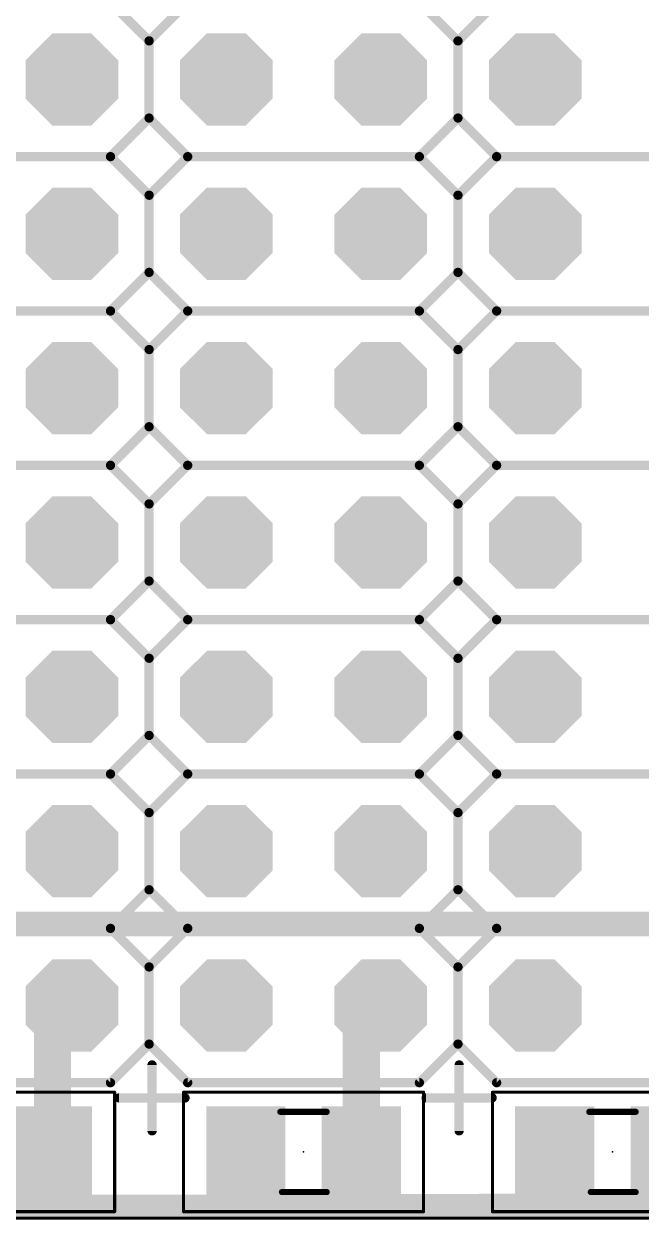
# Model space of a CAD drawing. Extents: x 0.7 to 92.9, y 0.2 to 40.4.
# Drawn here: x 26.31 to 36.46, y 0.25 to 19.96 of the extents above; entities that cross this region are included whole.
import ezdxf

# ---------------------------------------------------------------- set-up
doc = ezdxf.new("R2010")
doc.units = 0
for name, color, linetype in [('1', 14, 'CONTINUOUS'), ('16', 174, 'CONTINUOUS'), ('17', 94, 'CONTINUOUS'), ('20', 178, 'CONTINUOUS'), ('21', 250, 'CONTINUOUS'), ('23', 178, 'CONTINUOUS'), ('39', 14, 'CONTINUOUS'), ('51', 250, 'CONTINUOUS')]:
    doc.layers.add(name, color=color, linetype=linetype)

# ---------------------------------------------------------------- blocks, each defined once
blk = doc.blocks.new('RECT')
blk.add_solid([(-0.5, -0.5), (0.5, -0.5), (-0.5, 0.5), (0.5, 0.5)])
blk = doc.blocks.new('OCTAGONP')
at = {"const_width": 0.5}
blk.add_lwpolyline([(-0.25, -0.1036), (-0.25, 0.1036), (-0.1036, 0.25), (0.1036, 0.25), (0.25, 0.1036), (0.25, -0.1036), (0.1036, -0.25), (-0.1036, -0.25), (-0.25, -0.1036), (-0.25, 0.1036)], dxfattribs=at)

msp = doc.modelspace()

# ---------------------------------------------------------------- linework, layer by layer
at = {"layer": '1'}
for points, const_width in [([(18.5, 5.15), (43.88, 5.25)], 0.254), ([(26.78, 3.49), (27.1, 3.81)], 0.6096), ([(31.86, 3.49), (32.18, 3.81)], 0.6096), ([(26.78, 1.4), (26.78, 3.49)], 0.6096), ([(31.86, 1.4), (31.86, 3.49)], 0.6096), ([(43.88, 0.5), (18.5, 0.4)], 0.254)]:
    msp.add_lwpolyline(points, dxfattribs=dict(at, const_width=const_width))
at = {"layer": '1', "const_width": 0.3048}
for points in [[(27.2078, 3.7022, 1), (26.9922, 3.9178)], [(32.2878, 3.7022, 1), (32.0722, 3.9178)], [(26.6722, 3.5978, 1), (26.8878, 3.3822)], [(26.9324, 3.49, 1), (26.6276, 3.49)], [(31.7522, 3.5978, 1), (31.9678, 3.3822)], [(32.0124, 3.49, 1), (31.7076, 3.49)], [(26.6276, 1.4, 1), (26.9324, 1.4)], [(31.7076, 1.4, 1), (32.0124, 1.4)]]:
    msp.add_lwpolyline(points, format="xyb", dxfattribs=at)
at = {"layer": '16', "const_width": 0.4064}
msp.add_lwpolyline([(50.6, 0.55), (10.8, 0.45)], dxfattribs=at)
at = {"layer": '20', "const_width": 0.05}
msp.add_lwpolyline([(13.745, 0.31), (47.535, 0.31)], dxfattribs=at)
at = {"layer": '21', "const_width": 0.1524}
for points in [[(27.735, 20.32), (28.37, 19.685)], [(28.37, 19.685), (29.005, 20.32)], [(32.815, 20.32), (33.45, 19.685)], [(33.45, 19.685), (34.085, 20.32)], [(28.37, 19.685), (28.37, 18.415)], [(28.37, 18.415), (28.37, 19.685)], [(33.45, 19.685), (33.45, 18.415)], [(33.45, 18.415), (33.45, 19.685)], [(27.735, 17.78), (28.37, 18.415)], [(29.005, 17.78), (28.37, 18.415)], [(32.815, 17.78), (33.45, 18.415)], [(34.085, 17.78), (33.45, 18.415)], [(23.925, 17.78), (27.735, 17.78)], [(28.37, 17.145), (27.735, 17.78)], [(28.37, 17.145), (29.005, 17.78)], [(29.005, 17.78), (32.815, 17.78)], [(33.45, 17.145), (32.815, 17.78)], [(33.45, 17.145), (34.085, 17.78)], [(34.085, 17.78), (37.895, 17.78)], [(28.37, 15.875), (28.37, 17.145)], [(28.37, 15.875), (28.37, 17.145)], [(33.45, 15.875), (33.45, 17.145)], [(33.45, 15.875), (33.45, 17.145)], [(27.735, 15.24), (28.37, 15.875)], [(29.005, 15.24), (28.37, 15.875)], [(32.815, 15.24), (33.45, 15.875)], [(34.085, 15.24), (33.45, 15.875)], [(23.925, 15.24), (27.735, 15.24)], [(28.37, 14.605), (27.735, 15.24)], [(28.37, 14.605), (29.005, 15.24)], [(29.005, 15.24), (32.815, 15.24)], [(33.45, 14.605), (32.815, 15.24)], [(33.45, 14.605), (34.085, 15.24)], [(34.085, 15.24), (37.895, 15.24)], [(28.37, 13.335), (28.37, 14.605)], [(28.37, 13.335), (28.37, 14.605)], [(33.45, 13.335), (33.45, 14.605)], [(33.45, 13.335), (33.45, 14.605)], [(27.735, 12.7), (28.37, 13.335)], [(29.005, 12.7), (28.37, 13.335)], [(32.815, 12.7), (33.45, 13.335)], [(34.085, 12.7), (33.45, 13.335)], [(23.925, 12.7), (27.735, 12.7)], [(28.37, 12.065), (27.735, 12.7)], [(28.37, 12.065), (29.005, 12.7)], [(29.005, 12.7), (32.815, 12.7)], [(33.45, 12.065), (32.815, 12.7)], [(33.45, 12.065), (34.085, 12.7)], [(34.085, 12.7), (37.895, 12.7)], [(28.37, 10.795), (28.37, 12.065)], [(28.37, 10.795), (28.37, 12.065)], [(33.45, 10.795), (33.45, 12.065)], [(33.45, 10.795), (33.45, 12.065)], [(27.735, 10.16), (28.37, 10.795)], [(29.005, 10.16), (28.37, 10.795)], [(32.815, 10.16), (33.45, 10.795)], [(34.085, 10.16), (33.45, 10.795)], [(23.925, 10.16), (27.735, 10.16)], [(28.37, 9.525), (27.735, 10.16)], [(28.37, 9.525), (29.005, 10.16)], [(29.005, 10.16), (32.815, 10.16)], [(33.45, 9.525), (32.815, 10.16)], [(33.45, 9.525), (34.085, 10.16)], [(34.085, 10.16), (37.895, 10.16)], [(28.37, 8.255), (28.37, 9.525)], [(28.37, 8.255), (28.37, 9.525)], [(33.45, 8.255), (33.45, 9.525)], [(33.45, 8.255), (33.45, 9.525)], [(27.735, 7.62), (28.37, 8.255)], [(29.005, 7.62), (28.37, 8.255)], [(32.815, 7.62), (33.45, 8.255)], [(34.085, 7.62), (33.45, 8.255)], [(23.925, 7.62), (27.735, 7.62)], [(28.37, 6.985), (27.735, 7.62)], [(28.37, 6.985), (29.005, 7.62)], [(29.005, 7.62), (32.815, 7.62)], [(33.45, 6.985), (32.815, 7.62)], [(33.45, 6.985), (34.085, 7.62)], [(34.085, 7.62), (37.895, 7.62)], [(28.37, 5.715), (28.37, 6.985)], [(28.37, 5.715), (28.37, 6.985)], [(33.45, 5.715), (33.45, 6.985)], [(33.45, 5.715), (33.45, 6.985)], [(27.735, 5.08), (28.37, 5.715)], [(29.005, 5.08), (28.37, 5.715)], [(32.815, 5.08), (33.45, 5.715)], [(34.085, 5.08), (33.45, 5.715)], [(23.925, 5.08), (27.735, 5.08)], [(28.37, 4.445), (27.735, 5.08)], [(28.37, 4.445), (29.005, 5.08)], [(29.005, 5.08), (32.815, 5.08)], [(33.45, 4.445), (32.815, 5.08)], [(33.45, 4.445), (34.085, 5.08)], [(34.085, 5.08), (37.895, 5.08)], [(28.37, 3.175), (28.37, 4.445)], [(28.37, 3.175), (28.37, 4.445)], [(33.45, 3.175), (33.45, 4.445)], [(33.45, 3.175), (33.45, 4.445)], [(27.735, 2.54), (28.37, 3.175)], [(29.005, 2.54), (28.37, 3.175)], [(32.815, 2.54), (33.45, 3.175)], [(34.085, 2.54), (33.45, 3.175)], [(27.735, 2.54), (23.925, 2.54)], [(32.815, 2.54), (29.005, 2.54)], [(37.895, 2.54), (34.085, 2.54)]]:
    msp.add_lwpolyline(points, dxfattribs=at)
at = {"layer": '21', "const_width": 0.0762}
for points in [[(28.4081, 19.685, 1), (28.3319, 19.685)], [(28.4081, 19.685, 1), (28.3319, 19.685)], [(28.3431, 19.7119, 1), (28.3969, 19.6581)], [(28.3431, 19.6581, 1), (28.3969, 19.7119)], [(33.4881, 19.685, 1), (33.4119, 19.685)], [(33.4881, 19.685, 1), (33.4119, 19.685)], [(33.4231, 19.7119, 1), (33.4769, 19.6581)], [(33.4231, 19.6581, 1), (33.4769, 19.7119)], [(28.3319, 18.415, 1), (28.4081, 18.415)], [(28.3319, 18.415, 1), (28.4081, 18.415)], [(28.3969, 18.4419, 1), (28.3431, 18.3881)], [(28.3969, 18.3881, 1), (28.3431, 18.4419)], [(33.4119, 18.415, 1), (33.4881, 18.415)], [(33.4119, 18.415, 1), (33.4881, 18.415)], [(33.4769, 18.4419, 1), (33.4231, 18.3881)], [(33.4769, 18.3881, 1), (33.4231, 18.4419)], [(27.7619, 17.8069, 1), (27.7081, 17.7531)], [(27.7081, 17.8069, 1), (27.7619, 17.7531)], [(27.735, 17.7419, 1), (27.735, 17.8181)], [(29.005, 17.8181, 1), (29.005, 17.7419)], [(29.0319, 17.7531, 1), (28.9781, 17.8069)], [(28.9781, 17.7531, 1), (29.0319, 17.8069)], [(32.8419, 17.8069, 1), (32.7881, 17.7531)], [(32.7881, 17.8069, 1), (32.8419, 17.7531)], [(32.815, 17.7419, 1), (32.815, 17.8181)], [(34.085, 17.8181, 1), (34.085, 17.7419)], [(34.1119, 17.7531, 1), (34.0581, 17.8069)], [(34.0581, 17.7531, 1), (34.1119, 17.8069)], [(28.4081, 17.145, 1), (28.3319, 17.145)], [(28.4081, 17.145, 1), (28.3319, 17.145)], [(28.3431, 17.1719, 1), (28.3969, 17.1181)], [(28.3431, 17.1181, 1), (28.3969, 17.1719)], [(33.4881, 17.145, 1), (33.4119, 17.145)], [(33.4881, 17.145, 1), (33.4119, 17.145)], [(33.4231, 17.1719, 1), (33.4769, 17.1181)], [(33.4231, 17.1181, 1), (33.4769, 17.1719)], [(28.3319, 15.875, 1), (28.4081, 15.875)], [(28.3319, 15.875, 1), (28.4081, 15.875)], [(28.3969, 15.9019, 1), (28.3431, 15.8481)], [(28.3969, 15.8481, 1), (28.3431, 15.9019)], [(33.4119, 15.875, 1), (33.4881, 15.875)], [(33.4119, 15.875, 1), (33.4881, 15.875)], [(33.4769, 15.9019, 1), (33.4231, 15.8481)], [(33.4769, 15.8481, 1), (33.4231, 15.9019)], [(27.7619, 15.2669, 1), (27.7081, 15.2131)], [(27.7081, 15.2669, 1), (27.7619, 15.2131)], [(27.735, 15.2019, 1), (27.735, 15.2781)], [(29.005, 15.2781, 1), (29.005, 15.2019)], [(29.0319, 15.2131, 1), (28.9781, 15.2669)], [(28.9781, 15.2131, 1), (29.0319, 15.2669)], [(32.8419, 15.2669, 1), (32.7881, 15.2131)], [(32.7881, 15.2669, 1), (32.8419, 15.2131)], [(32.815, 15.2019, 1), (32.815, 15.2781)], [(34.085, 15.2781, 1), (34.085, 15.2019)], [(34.1119, 15.2131, 1), (34.0581, 15.2669)], [(34.0581, 15.2131, 1), (34.1119, 15.2669)], [(28.4081, 14.605, 1), (28.3319, 14.605)], [(28.4081, 14.605, 1), (28.3319, 14.605)], [(28.3431, 14.6319, 1), (28.3969, 14.5781)], [(28.3431, 14.5781, 1), (28.3969, 14.6319)], [(33.4881, 14.605, 1), (33.4119, 14.605)], [(33.4881, 14.605, 1), (33.4119, 14.605)], [(33.4231, 14.6319, 1), (33.4769, 14.5781)], [(33.4231, 14.5781, 1), (33.4769, 14.6319)], [(28.3969, 13.3619, 1), (28.3431, 13.3081)], [(28.3969, 13.3081, 1), (28.3431, 13.3619)], [(33.4769, 13.3619, 1), (33.4231, 13.3081)], [(33.4769, 13.3081, 1), (33.4231, 13.3619)], [(28.3319, 13.335, 1), (28.4081, 13.335)], [(28.3319, 13.335, 1), (28.4081, 13.335)], [(33.4119, 13.335, 1), (33.4881, 13.335)], [(33.4119, 13.335, 1), (33.4881, 13.335)], [(27.7619, 12.7269, 1), (27.7081, 12.6731)], [(27.7081, 12.7269, 1), (27.7619, 12.6731)], [(27.735, 12.6619, 1), (27.735, 12.7381)], [(29.005, 12.7381, 1), (29.005, 12.6619)], [(29.0319, 12.6731, 1), (28.9781, 12.7269)], [(28.9781, 12.6731, 1), (29.0319, 12.7269)], [(32.8419, 12.7269, 1), (32.7881, 12.6731)], [(32.7881, 12.7269, 1), (32.8419, 12.6731)], [(32.815, 12.6619, 1), (32.815, 12.7381)], [(34.085, 12.7381, 1), (34.085, 12.6619)], [(34.1119, 12.6731, 1), (34.0581, 12.7269)], [(34.0581, 12.6731, 1), (34.1119, 12.7269)], [(28.4081, 12.065, 1), (28.3319, 12.065)], [(28.4081, 12.065, 1), (28.3319, 12.065)], [(28.3431, 12.0919, 1), (28.3969, 12.0381)], [(28.3431, 12.0381, 1), (28.3969, 12.0919)], [(33.4881, 12.065, 1), (33.4119, 12.065)], [(33.4881, 12.065, 1), (33.4119, 12.065)], [(33.4231, 12.0919, 1), (33.4769, 12.0381)], [(33.4231, 12.0381, 1), (33.4769, 12.0919)], [(28.3969, 10.8219, 1), (28.3431, 10.7681)], [(28.3969, 10.7681, 1), (28.3431, 10.8219)], [(33.4769, 10.8219, 1), (33.4231, 10.7681)], [(33.4769, 10.7681, 1), (33.4231, 10.8219)], [(28.3319, 10.795, 1), (28.4081, 10.795)], [(28.3319, 10.795, 1), (28.4081, 10.795)], [(33.4119, 10.795, 1), (33.4881, 10.795)], [(33.4119, 10.795, 1), (33.4881, 10.795)], [(27.7619, 10.1869, 1), (27.7081, 10.1331)], [(27.7081, 10.1869, 1), (27.7619, 10.1331)], [(27.735, 10.1219, 1), (27.735, 10.1981)], [(29.005, 10.1981, 1), (29.005, 10.1219)], [(29.0319, 10.1331, 1), (28.9781, 10.1869)], [(28.9781, 10.1331, 1), (29.0319, 10.1869)], [(32.8419, 10.1869, 1), (32.7881, 10.1331)], [(32.7881, 10.1869, 1), (32.8419, 10.1331)], [(32.815, 10.1219, 1), (32.815, 10.1981)], [(34.085, 10.1981, 1), (34.085, 10.1219)], [(34.1119, 10.1331, 1), (34.0581, 10.1869)], [(34.0581, 10.1331, 1), (34.1119, 10.1869)], [(28.4081, 9.525, 1), (28.3319, 9.525)], [(28.4081, 9.525, 1), (28.3319, 9.525)], [(28.3431, 9.5519, 1), (28.3969, 9.4981)], [(28.3431, 9.4981, 1), (28.3969, 9.5519)], [(33.4881, 9.525, 1), (33.4119, 9.525)], [(33.4881, 9.525, 1), (33.4119, 9.525)], [(33.4231, 9.5519, 1), (33.4769, 9.4981)], [(33.4231, 9.4981, 1), (33.4769, 9.5519)], [(28.3319, 8.255, 1), (28.4081, 8.255)], [(28.3319, 8.255, 1), (28.4081, 8.255)], [(28.3969, 8.2819, 1), (28.3431, 8.2281)], [(28.3969, 8.2281, 1), (28.3431, 8.2819)], [(33.4119, 8.255, 1), (33.4881, 8.255)], [(33.4119, 8.255, 1), (33.4881, 8.255)], [(33.4769, 8.2819, 1), (33.4231, 8.2281)], [(33.4769, 8.2281, 1), (33.4231, 8.2819)], [(27.7619, 7.6469, 1), (27.7081, 7.5931)], [(27.735, 7.5819, 1), (27.735, 7.6581)], [(29.005, 7.6581, 1), (29.005, 7.5819)], [(29.0319, 7.5931, 1), (28.9781, 7.6469)], [(32.8419, 7.6469, 1), (32.7881, 7.5931)], [(32.815, 7.5819, 1), (32.815, 7.6581)], [(34.085, 7.6581, 1), (34.085, 7.5819)], [(34.1119, 7.5931, 1), (34.0581, 7.6469)], [(27.7081, 7.6469, 1), (27.7619, 7.5931)], [(28.9781, 7.5931, 1), (29.0319, 7.6469)], [(32.7881, 7.6469, 1), (32.8419, 7.5931)], [(34.0581, 7.5931, 1), (34.1119, 7.6469)], [(28.4081, 6.985, 1), (28.3319, 6.985)], [(28.4081, 6.985, 1), (28.3319, 6.985)], [(28.3431, 7.0119, 1), (28.3969, 6.9581)], [(28.3431, 6.9581, 1), (28.3969, 7.0119)], [(33.4881, 6.985, 1), (33.4119, 6.985)], [(33.4881, 6.985, 1), (33.4119, 6.985)], [(33.4231, 7.0119, 1), (33.4769, 6.9581)], [(33.4231, 6.9581, 1), (33.4769, 7.0119)], [(28.3319, 5.715, 1), (28.4081, 5.715)], [(28.3319, 5.715, 1), (28.4081, 5.715)], [(28.3969, 5.7419, 1), (28.3431, 5.6881)], [(28.3969, 5.6881, 1), (28.3431, 5.7419)], [(33.4119, 5.715, 1), (33.4881, 5.715)], [(33.4119, 5.715, 1), (33.4881, 5.715)], [(33.4769, 5.7419, 1), (33.4231, 5.6881)], [(33.4769, 5.6881, 1), (33.4231, 5.7419)], [(27.7619, 5.1069, 1), (27.7081, 5.0531)], [(27.7081, 5.1069, 1), (27.7619, 5.0531)], [(27.735, 5.0419, 1), (27.735, 5.1181)], [(29.005, 5.1181, 1), (29.005, 5.0419)], [(29.0319, 5.0531, 1), (28.9781, 5.1069)], [(28.9781, 5.0531, 1), (29.0319, 5.1069)], [(32.8419, 5.1069, 1), (32.7881, 5.0531)], [(32.7881, 5.1069, 1), (32.8419, 5.0531)], [(32.815, 5.0419, 1), (32.815, 5.1181)], [(34.085, 5.1181, 1), (34.085, 5.0419)], [(34.1119, 5.0531, 1), (34.0581, 5.1069)], [(34.0581, 5.0531, 1), (34.1119, 5.1069)], [(28.4081, 4.445, 1), (28.3319, 4.445)], [(28.4081, 4.445, 1), (28.3319, 4.445)], [(28.3431, 4.4719, 1), (28.3969, 4.4181)], [(28.3431, 4.4181, 1), (28.3969, 4.4719)], [(33.4881, 4.445, 1), (33.4119, 4.445)], [(33.4881, 4.445, 1), (33.4119, 4.445)], [(33.4231, 4.4719, 1), (33.4769, 4.4181)], [(33.4231, 4.4181, 1), (33.4769, 4.4719)], [(28.3319, 3.175, 1), (28.4081, 3.175)], [(28.3319, 3.175, 1), (28.4081, 3.175)], [(28.3969, 3.2019, 1), (28.3431, 3.1481)], [(28.3969, 3.1481, 1), (28.3431, 3.2019)], [(33.4119, 3.175, 1), (33.4881, 3.175)], [(33.4119, 3.175, 1), (33.4881, 3.175)], [(33.4769, 3.2019, 1), (33.4231, 3.1481)], [(33.4769, 3.1481, 1), (33.4231, 3.2019)], [(27.7081, 2.5669, 1), (27.7619, 2.5131)], [(27.735, 2.5019, 1), (27.735, 2.5781)], [(29.005, 2.5781, 1), (29.005, 2.5019)], [(28.9781, 2.5131, 1), (29.0319, 2.5669)], [(32.7881, 2.5669, 1), (32.8419, 2.5131)], [(32.815, 2.5019, 1), (32.815, 2.5781)], [(34.085, 2.5781, 1), (34.085, 2.5019)], [(34.0581, 2.5131, 1), (34.1119, 2.5669)]]:
    msp.add_lwpolyline(points, format="xyb", dxfattribs=at)
at = {"layer": '23'}
for p in [(30.91, 1.4), (35.99, 1.4)]:
    msp.add_point(p, dxfattribs=at)
at = {"layer": '39', "const_width": 0.0508}
for points in [[(23.857, 2.383), (27.803, 2.383)], [(27.803, 2.383), (27.803, 0.417)], [(28.937, 2.383), (32.883, 2.383)], [(28.937, 0.417), (28.937, 2.383)], [(32.883, 2.383), (32.883, 0.417)], [(34.017, 2.383), (37.963, 2.383)], [(34.017, 0.417), (34.017, 2.383)], [(27.803, 0.417), (23.857, 0.417)], [(32.883, 0.417), (28.937, 0.417)], [(37.963, 0.417), (34.017, 0.417)]]:
    msp.add_lwpolyline(points, dxfattribs=at)
at = {"layer": '39', "const_width": 0.0254}
for points in [[(27.8157, 2.383, 1), (27.7903, 2.383)], [(27.803, 2.3703, 1), (27.803, 2.3957)], [(28.937, 2.3957, 1), (28.937, 2.3703)], [(28.9497, 2.383, 1), (28.9243, 2.383)], [(32.8957, 2.383, 1), (32.8703, 2.383)], [(32.883, 2.3703, 1), (32.883, 2.3957)], [(34.017, 2.3957, 1), (34.017, 2.3703)], [(34.0297, 2.383, 1), (34.0043, 2.383)], [(27.7903, 0.417, 1), (27.8157, 0.417)], [(27.803, 0.4043, 1), (27.803, 0.4297)], [(28.937, 0.4297, 1), (28.937, 0.4043)], [(28.9243, 0.417, 1), (28.9497, 0.417)], [(32.8703, 0.417, 1), (32.8957, 0.417)], [(32.883, 0.4043, 1), (32.883, 0.4297)], [(34.017, 0.4297, 1), (34.017, 0.4043)], [(34.0043, 0.417, 1), (34.0297, 0.417)]]:
    msp.add_lwpolyline(points, format="xyb", dxfattribs=at)
at = {"layer": '51'}
for points, const_width in [([(22.7, 5.15), (42.9, 5.15)], 0.4064), ([(28.4185, 2.832), (28.4185, 1.7474)], 0.1524), ([(33.4685, 2.832), (33.4685, 1.7474)], 0.1524), ([(27.8762, 2.2897), (28.9609, 2.2897)], 0.1524), ([(32.9262, 2.2897), (34.0109, 2.2897)], 0.1524), ([(30.529, 2.06), (31.291, 2.06)], 0.1016), ([(35.609, 2.06), (36.371, 2.06)], 0.1016), ([(30.554, 0.74), (31.291, 0.74)], 0.1016), ([(35.634, 0.74), (36.371, 0.74)], 0.1016)]:
    msp.add_lwpolyline(points, dxfattribs=dict(at, const_width=const_width))
for points, const_width in [([(28.4566, 2.832, 1), (28.3804, 2.832)], 0.0762), ([(33.5066, 2.832, 1), (33.4304, 2.832)], 0.0762), ([(27.8762, 2.3278, 1), (27.8762, 2.2516)], 0.0762), ([(28.9609, 2.2516, 1), (28.9609, 2.3278)], 0.0762), ([(32.9262, 2.3278, 1), (32.9262, 2.2516)], 0.0762), ([(34.0109, 2.2516, 1), (34.0109, 2.3278)], 0.0762), ([(30.529, 2.0854, 1), (30.529, 2.0346)], 0.0508), ([(31.291, 2.0346, 1), (31.291, 2.0854)], 0.0508), ([(35.609, 2.0854, 1), (35.609, 2.0346)], 0.0508), ([(36.371, 2.0346, 1), (36.371, 2.0854)], 0.0508), ([(28.3804, 1.7474, 1), (28.4566, 1.7474)], 0.0762), ([(33.4304, 1.7474, 1), (33.5066, 1.7474)], 0.0762), ([(30.554, 0.7654, 1), (30.554, 0.7146)], 0.0508), ([(31.291, 0.7146, 1), (31.291, 0.7654)], 0.0508), ([(35.634, 0.7654, 1), (35.634, 0.7146)], 0.0508), ([(36.371, 0.7146, 1), (36.371, 0.7654)], 0.0508)]:
    msp.add_lwpolyline(points, format="xyb", dxfattribs=dict(at, const_width=const_width))

# ---------------------------------------------------------------- block references
at = {"layer": '1', "xscale": 1.3, "yscale": 1.5}
for p in [(26.78, 1.4), (29.96, 1.4), (31.86, 1.4), (35.04, 1.4), (36.94, 1.4)]:
    msp.add_blockref('RECT', p, dxfattribs=at)
at = {"layer": '17', "xscale": 1.524, "yscale": 1.524, "rotation": 90}
for p in [(27.1, 19.05), (27.1, 19.05), (29.64, 19.05), (29.64, 19.05), (32.18, 19.05), (32.18, 19.05), (34.72, 19.05), (34.72, 19.05), (27.1, 16.51), (27.1, 16.51), (29.64, 16.51), (29.64, 16.51), (32.18, 16.51), (32.18, 16.51), (34.72, 16.51), (34.72, 16.51), (27.1, 13.97), (27.1, 13.97), (29.64, 13.97), (29.64, 13.97), (32.18, 13.97), (32.18, 13.97), (34.72, 13.97), (34.72, 13.97), (27.1, 11.43), (27.1, 11.43), (29.64, 11.43), (29.64, 11.43), (32.18, 11.43), (32.18, 11.43), (34.72, 11.43), (34.72, 11.43), (27.1, 8.89), (27.1, 8.89), (29.64, 8.89), (29.64, 8.89), (32.18, 8.89), (32.18, 8.89), (34.72, 8.89), (34.72, 8.89), (27.1, 6.35), (27.1, 6.35), (29.64, 6.35), (29.64, 6.35), (32.18, 6.35), (32.18, 6.35), (34.72, 6.35), (34.72, 6.35), (27.1, 3.81), (27.1, 3.81), (29.64, 3.81), (29.64, 3.81), (32.18, 3.81), (32.18, 3.81), (34.72, 3.81), (34.72, 3.81)]:
    msp.add_blockref('OCTAGONP', p, dxfattribs=at)
at = {"layer": '51', "xscale": 0.508, "yscale": 0.508, "rotation": 90}
for p in [(27.1, 19.05), (29.64, 19.05), (32.18, 19.05), (34.72, 19.05), (27.1, 16.51), (29.64, 16.51), (32.18, 16.51), (34.72, 16.51), (27.1, 13.97), (29.64, 13.97), (32.18, 13.97), (34.72, 13.97), (27.1, 11.43), (29.64, 11.43), (32.18, 11.43), (34.72, 11.43), (27.1, 8.89), (29.64, 8.89), (32.18, 8.89), (34.72, 8.89), (27.1, 6.35), (29.64, 6.35), (32.18, 6.35), (34.72, 6.35), (27.1, 3.81), (29.64, 3.81), (32.18, 3.81), (34.72, 3.81)]:
    msp.add_blockref('RECT', p, dxfattribs=at)
at = {"layer": '51', "xscale": 0.7501, "yscale": 1.4501}
for p in [(26.5607, 1.4012), (30.1928, 1.4012), (31.6407, 1.4012), (35.2728, 1.4012), (36.7206, 1.4012)]:
    msp.add_blockref('RECT', p, dxfattribs=at)

doc.saveas('drawing.dxf')
